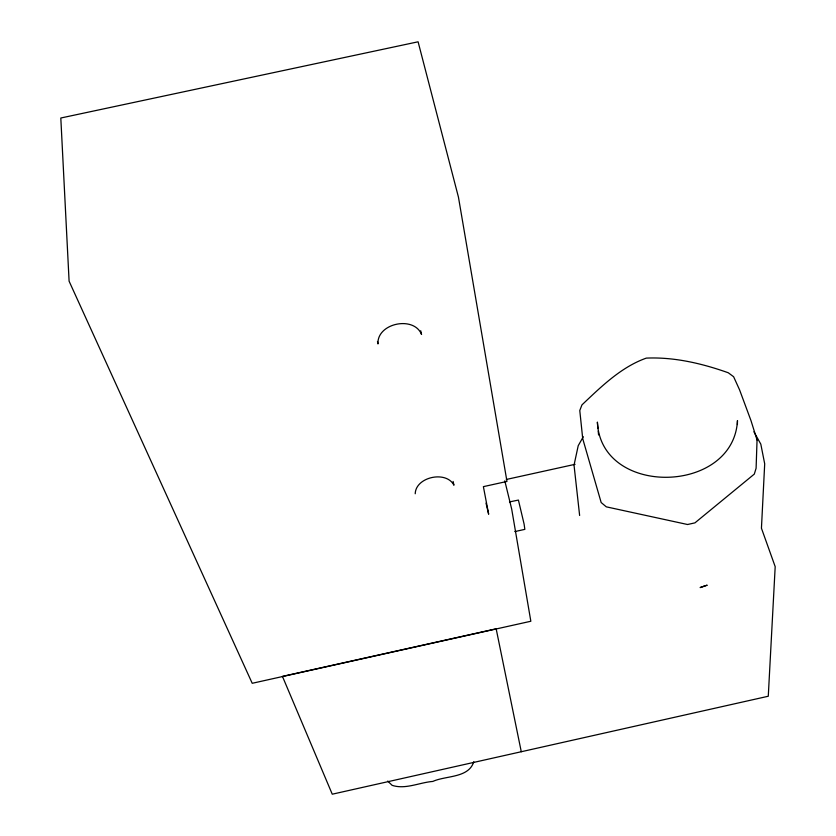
<?xml version="1.0" encoding="UTF-8"?>
<svg xmlns="http://www.w3.org/2000/svg" width="836" height="836" viewBox="0 0 836 836"><rect width="100%" height="100%" fill="white"/><g stroke="black" fill="none" stroke-linecap="round" stroke-linejoin="round"><path stroke-width="1.25" d="M737.394 424.542L737.467 420.654C733.621 494.348 600.823 497.483 597.385 422.096L597.98 428.513M473.782 761.742C468.641 778.306 445.807 775.453 432.849 781.43C419.515 782.454 405.335 789.759 392.115 785.328L387.726 781.075M583.288 436.737L578.219 445.692L574.029 465.14L579.63 515.478M506.302 479.467L575.084 464.314M509.479 501.924L518.414 500.074L524.099 524.078L524.851 529.366L514.83 531.581M753.915 431.794L760.812 444.146L764.7 463.813L761.439 528.227L775.191 566.662L768.274 696.242L332.258 794.2L282.443 676.387L496.156 628.797L521.277 751.731M486.029 503.147L488.652 514.213L483.386 486.646L506.971 481.442L458.452 197.15L418.094 41.8L60.809 118.012L69.095 281.189L252.221 683.294L530.839 621.252L511.695 509.124L504.798 480.825M420.727 330.753L421.553 334.452C413.83 315.391 376.754 323.229 377.976 343.951L377.485 341.464M453.102 481.431L453.948 485.225C446.34 470.26 415.638 476.865 415.22 493.762M598.221 431.083L598.566 434.939M757.05 439.987L756.099 468.275L754.302 474.096L694.935 522.866L687.547 524.506L606.288 506.835L601.168 502.53L582.723 438.681L579.776 410.507L581.971 404.875C601.053 386.796 621.158 366.994 646.322 358.111C674.213 356.899 702.062 363.461 728.26 372.762L733.611 376.722L739.567 389.837L750.968 420.56L757.05 439.987M703.933 586.276L700.119 587.572L707.193 585.179L703.933 586.276"/></g></svg>
